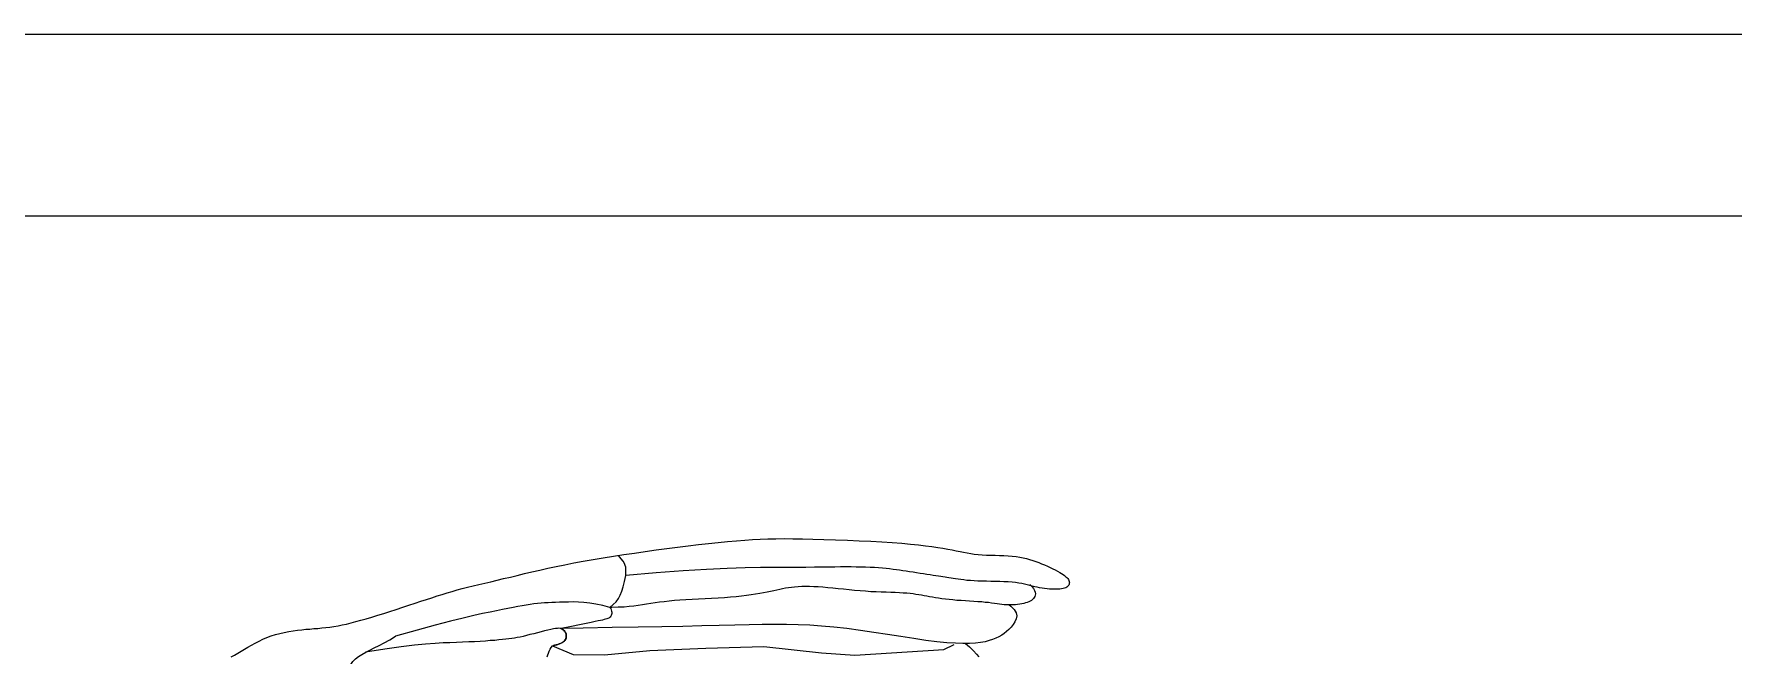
# Paper-space layout 'A1' of a CAD drawing. Header units: millimetres. Extents: x 160 to 1001, y -53 to 541.
# Drawn here: x 829.27 to 841.08, y 42.64 to 46.96 of the extents above; entities that cross this region are included whole.
import ezdxf

# ---------------------------------------------------------------- set-up
doc = ezdxf.new("R2010")
doc.units = ezdxf.units.MM
doc.layers.add('ARQ_Prancha', color=7, linetype='Continuous')
doc.layers.add('ARQ_Vista 01', color=1, linetype='Continuous')

# ---------------------------------------------------------------- blocks, each defined once
blk = doc.blocks.new('BRASÃO ESTADO PARANÁ')
at = {"layer": 'ARQ_Vista 01'}
for points in [[(3354.3, -30991.02), (3354.64, -30990.85), (3354.99, -30990.66), (3355.34, -30990.46), (3355.7, -30990.25), (3356.06, -30990.03), (3356.44, -30989.81), (3356.82, -30989.6), (3357.22, -30989.39), (3357.63, -30989.19), (3358.05, -30989.01), (3358.49, -30988.85), (3358.94, -30988.71), (3359.4, -30988.59), (3359.86, -30988.48), (3360.33, -30988.39), (3360.79, -30988.32), (3361.25, -30988.25), (3361.69, -30988.2), (3362.13, -30988.15), (3362.56, -30988.12), (3362.98, -30988.08), (3363.39, -30988.05), (3363.81, -30988.01), (3364.22, -30987.97), (3364.64, -30987.92), (3365.06, -30987.86), (3365.5, -30987.79), (3365.94, -30987.7), (3366.4, -30987.6), (3366.88, -30987.48), (3367.38, -30987.35), (3367.91, -30987.21), (3368.46, -30987.05), (3369.04, -30986.87), (3369.66, -30986.68), (3370.29, -30986.48), (3370.95, -30986.27), (3371.61, -30986.06), (3372.28, -30985.84), (3372.94, -30985.62), (3373.58, -30985.41), (3374.2, -30985.21), (3374.78, -30985.02), (3375.35, -30984.84), (3375.89, -30984.66), (3376.42, -30984.5), (3376.94, -30984.34), (3377.46, -30984.18), (3377.99, -30984.03), (3378.53, -30983.89), (3379.09, -30983.74), (3379.67, -30983.6), (3380.26, -30983.45), (3380.88, -30983.31), (3381.52, -30983.16), (3382.18, -30983), (3382.86, -30982.84), (3383.57, -30982.68), (3384.3, -30982.5), (3385.05, -30982.32), (3385.84, -30982.14), (3386.65, -30981.95), (3387.49, -30981.76), (3388.37, -30981.57), (3389.28, -30981.38), (3390.23, -30981.2), (3391.22, -30981.01), (3392.24, -30980.83), (3393.3, -30980.66), (3394.38, -30980.49), (3395.47, -30980.32), (3396.59, -30980.16), (3397.71, -30980), (3398.85, -30979.84), (3399.98, -30979.69), (3401.1, -30979.55), (3402.21, -30979.41), (3403.3, -30979.28), (3404.35, -30979.16), (3405.37, -30979.06), (3406.35, -30978.96), (3407.27, -30978.88), (3408.14, -30978.81), (3408.97, -30978.75), (3409.77, -30978.71), (3410.58, -30978.68), (3411.4, -30978.66), (3412.27, -30978.65), (3413.19, -30978.66), (3414.19, -30978.67), (3415.28, -30978.7), (3416.45, -30978.73), (3417.67, -30978.77), (3418.91, -30978.82), (3420.15, -30978.87), (3421.36, -30978.93), (3422.53, -30979), (3423.62, -30979.07), (3424.62, -30979.14), (3425.53, -30979.22), (3426.35, -30979.3), (3427.1, -30979.39), (3427.77, -30979.48), (3428.38, -30979.57), (3428.93, -30979.66), (3429.44, -30979.74), (3429.89, -30979.83), (3430.32, -30979.92), (3430.72, -30980), (3431.1, -30980.08), (3431.47, -30980.15), (3431.84, -30980.22), (3432.22, -30980.27), (3432.62, -30980.31), (3433.04, -30980.34), (3433.48, -30980.37), (3433.94, -30980.38), (3434.4, -30980.39), (3434.87, -30980.41), (3435.32, -30980.42), (3435.77, -30980.45), (3436.2, -30980.48), (3436.6, -30980.53), (3436.98, -30980.58), (3437.34, -30980.66), (3437.69, -30980.74), (3438.02, -30980.83), (3438.35, -30980.93), (3438.66, -30981.04), (3438.97, -30981.16), (3439.28, -30981.28), (3439.59, -30981.41), (3439.89, -30981.54), (3440.18, -30981.67), (3440.45, -30981.8), (3440.71, -30981.93), (3440.95, -30982.06), (3441.17, -30982.19), (3441.37, -30982.31), (3441.54, -30982.42), (3441.69, -30982.53), (3441.82, -30982.64), (3441.93, -30982.74), (3442.02, -30982.84), (3442.09, -30982.94), (3442.14, -30983.04), (3442.17, -30983.14), (3442.19, -30983.23), (3442.18, -30983.33), (3442.17, -30983.42), (3442.13, -30983.51), (3442.07, -30983.59), (3442, -30983.66), (3441.91, -30983.73), (3441.8, -30983.79), (3441.67, -30983.83), (3441.52, -30983.87), (3441.36, -30983.91), (3441.19, -30983.93), (3440.99, -30983.95), (3440.79, -30983.95), (3440.57, -30983.95), (3440.34, -30983.95), (3440.1, -30983.93), (3439.85, -30983.91), (3439.59, -30983.88), (3439.33, -30983.84), (3439.07, -30983.8), (3438.81, -30983.75), (3438.55, -30983.69), (3438.29, -30983.63), (3438.03, -30983.56), (3437.76, -30983.49), (3437.48, -30983.43), (3437.19, -30983.36), (3436.88, -30983.3), (3436.54, -30983.25), (3436.17, -30983.21), (3435.76, -30983.18), (3435.33, -30983.16), (3434.88, -30983.14), (3434.42, -30983.14), (3433.95, -30983.13), (3433.48, -30983.12), (3433.03, -30983.12), (3432.6, -30983.1), (3432.19, -30983.08), (3431.81, -30983.05), (3431.45, -30983.02), (3431.12, -30982.98), (3430.81, -30982.94), (3430.52, -30982.9), (3430.26, -30982.86), (3430.01, -30982.82), (3429.78, -30982.79), (3429.56, -30982.75), (3429.35, -30982.72), (3429.15, -30982.69), (3428.93, -30982.66), (3428.71, -30982.62), (3428.46, -30982.58), (3428.2, -30982.54), (3427.9, -30982.5), (3427.58, -30982.45), (3427.24, -30982.4), (3426.89, -30982.35), (3426.53, -30982.3), (3426.16, -30982.24), (3425.79, -30982.18), (3425.43, -30982.13), (3425.08, -30982.07), (3424.73, -30982.02), (3424.39, -30981.96), (3424.05, -30981.91), (3423.7, -30981.87), (3423.34, -30981.82), (3422.97, -30981.78), (3422.58, -30981.74), (3422.17, -30981.71), (3421.74, -30981.69), (3421.29, -30981.67), (3420.82, -30981.65), (3420.33, -30981.64), (3419.83, -30981.63), (3419.3, -30981.62), (3418.75, -30981.62), (3418.19, -30981.62), (3417.59, -30981.63), (3416.94, -30981.64), (3416.24, -30981.64), (3415.45, -30981.65), (3414.57, -30981.66), (3413.59, -30981.67), (3412.48, -30981.67), (3411.23, -30981.68), (3409.81, -30981.69), (3408.18, -30981.72), (3406.3, -30981.78), (3404.15, -30981.88), (3401.68, -30982.03), (3398.87, -30982.24), (3395.67, -30982.52)], [(3395.67, -30982.52), (3395.68, -30982.16), (3395.69, -30981.88), (3395.67, -30981.65), (3395.62, -30981.45), (3395.53, -30981.25), (3395.39, -30981.02), (3395.19, -30980.75), (3394.92, -30980.4)], [(3393.99, -30985.85), (3394.36, -30985.56), (3394.66, -30985.26), (3394.9, -30984.93), (3395.1, -30984.57), (3395.27, -30984.16), (3395.41, -30983.69), (3395.54, -30983.14), (3395.67, -30982.52)], [(3438.03, -30983.46), (3438.26, -30983.68), (3438.43, -30983.89), (3438.54, -30984.08), (3438.6, -30984.25), (3438.63, -30984.42), (3438.61, -30984.57), (3438.57, -30984.7), (3438.51, -30984.83), (3438.42, -30984.94), (3438.32, -30985.04), (3438.21, -30985.12), (3438.07, -30985.2), (3437.93, -30985.27), (3437.76, -30985.33), (3437.59, -30985.39), (3437.4, -30985.43), (3437.19, -30985.48), (3436.98, -30985.51), (3436.76, -30985.54), (3436.53, -30985.57), (3436.29, -30985.58), (3436.05, -30985.59), (3435.81, -30985.59), (3435.57, -30985.59), (3435.34, -30985.57), (3435.1, -30985.54), (3434.85, -30985.51), (3434.6, -30985.48), (3434.32, -30985.44), (3434.03, -30985.4), (3433.72, -30985.36), (3433.37, -30985.33), (3432.99, -30985.29), (3432.59, -30985.26), (3432.16, -30985.24), (3431.72, -30985.21), (3431.28, -30985.18), (3430.83, -30985.15), (3430.4, -30985.12), (3429.97, -30985.08), (3429.57, -30985.04), (3429.19, -30985), (3428.83, -30984.95), (3428.48, -30984.9), (3428.15, -30984.85), (3427.83, -30984.79), (3427.53, -30984.74), (3427.24, -30984.69), (3426.95, -30984.63), (3426.67, -30984.58), (3426.39, -30984.53), (3426.1, -30984.49), (3425.79, -30984.45), (3425.48, -30984.41), (3425.13, -30984.37), (3424.76, -30984.35), (3424.36, -30984.32), (3423.92, -30984.31), (3423.46, -30984.29), (3422.97, -30984.27), (3422.46, -30984.26), (3421.93, -30984.23), (3421.38, -30984.21), (3420.82, -30984.17), (3420.25, -30984.13), (3419.67, -30984.07), (3419.09, -30984.01), (3418.51, -30983.95), (3417.94, -30983.9), (3417.39, -30983.84), (3416.85, -30983.79), (3416.33, -30983.74), (3415.84, -30983.71), (3415.38, -30983.69), (3414.93, -30983.68), (3414.51, -30983.67), (3414.12, -30983.68), (3413.74, -30983.7), (3413.38, -30983.72), (3413.05, -30983.76), (3412.73, -30983.8), (3412.42, -30983.85), (3412.11, -30983.91), (3411.81, -30983.97), (3411.51, -30984.04), (3411.19, -30984.11), (3410.86, -30984.18), (3410.51, -30984.26), (3410.13, -30984.33), (3409.72, -30984.41), (3409.29, -30984.48), (3408.83, -30984.55), (3408.33, -30984.62), (3407.8, -30984.69), (3407.24, -30984.75), (3406.64, -30984.8), (3406.01, -30984.85), (3405.35, -30984.89), (3404.67, -30984.92), (3403.98, -30984.96), (3403.3, -30984.99), (3402.63, -30985.03), (3401.97, -30985.06), (3401.35, -30985.11), (3400.77, -30985.15), (3400.22, -30985.21), (3399.7, -30985.26), (3399.21, -30985.32), (3398.74, -30985.38), (3398.29, -30985.45), (3397.84, -30985.52), (3397.41, -30985.58), (3396.97, -30985.65), (3396.51, -30985.72), (3396.03, -30985.77), (3395.49, -30985.82), (3394.89, -30985.84), (3394.2, -30985.85), (3393.99, -30985.85)], [(3393.99, -30985.85), (3393.25, -30985.65), (3392.54, -30985.5), (3391.89, -30985.4), (3391.27, -30985.33), (3390.7, -30985.3), (3390.16, -30985.29), (3389.65, -30985.3), (3389.18, -30985.31), (3388.74, -30985.32), (3388.32, -30985.33), (3387.92, -30985.35), (3387.54, -30985.37), (3387.16, -30985.39), (3386.79, -30985.42), (3386.41, -30985.45), (3386.03, -30985.49), (3385.64, -30985.55), (3385.23, -30985.61), (3384.8, -30985.68), (3384.34, -30985.77), (3383.85, -30985.86), (3383.32, -30985.96), (3382.75, -30986.08), (3382.12, -30986.2), (3381.44, -30986.34), (3380.66, -30986.5), (3379.73, -30986.71), (3378.63, -30986.97), (3377.3, -30987.3), (3375.7, -30987.72), (3373.79, -30988.24), (3371.53, -30988.88)], [(3435.88, -30985.59), (3436.05, -30985.71), (3436.41, -30986.07), (3436.6, -30986.42), (3436.66, -30986.75), (3436.61, -30987.07), (3436.48, -30987.37), (3436.29, -30987.66), (3436.07, -30987.92), (3435.84, -30988.16), (3435.6, -30988.38), (3435.35, -30988.59), (3435.09, -30988.77), (3434.8, -30988.94), (3434.48, -30989.09), (3434.14, -30989.22), (3433.76, -30989.34), (3433.34, -30989.45), (3432.87, -30989.53), (3432.33, -30989.6), (3431.73, -30989.64), (3431.03, -30989.64), (3430.24, -30989.62), (3429.33, -30989.56), (3428.3, -30989.45), (3427.15, -30989.31), (3425.88, -30989.13), (3424.53, -30988.92), (3423.13, -30988.7), (3421.7, -30988.48), (3420.27, -30988.27), (3418.86, -30988.08), (3417.5, -30987.93), (3416.21, -30987.81), (3414.97, -30987.72), (3413.76, -30987.67), (3412.54, -30987.65), (3411.29, -30987.65), (3409.99, -30987.66), (3408.6, -30987.69), (3407.1, -30987.73), (3405.46, -30987.76), (3403.66, -30987.8), (3401.66, -30987.85), (3399.44, -30987.89), (3396.98, -30987.93), (3394.23, -30987.98), (3391.19, -30988.02), (3388.91, -30988.05)], [(3393.99, -30985.85), (3394.09, -30985.98), (3394.15, -30986.12), (3394.19, -30986.25), (3394.21, -30986.37), (3394.2, -30986.49), (3394.18, -30986.61), (3394.14, -30986.71), (3394.09, -30986.79), (3394.03, -30986.87), (3393.97, -30986.93), (3393.88, -30986.98), (3393.79, -30987.02), (3393.68, -30987.06), (3393.55, -30987.1), (3393.4, -30987.14), (3393.23, -30987.18), (3393.04, -30987.22), (3392.79, -30987.28), (3392.47, -30987.35), (3392.06, -30987.44), (3391.52, -30987.55), (3390.83, -30987.68), (3389.97, -30987.85), (3388.91, -30988.05)], [(3366.49, -30994.45), (3366.45, -30993.73), (3366.47, -30993.13), (3366.55, -30992.62), (3366.67, -30992.19), (3366.85, -30991.83), (3367.07, -30991.52), (3367.34, -30991.25), (3367.65, -30991.01), (3368, -30990.78), (3368.4, -30990.56), (3368.83, -30990.33), (3369.3, -30990.1), (3369.8, -30989.84), (3370.35, -30989.56), (3370.92, -30989.24), (3371.53, -30988.88)], [(3388.09, -30989.84), (3388.43, -30989.77), (3388.71, -30989.68), (3388.93, -30989.58), (3389.11, -30989.48), (3389.24, -30989.37), (3389.33, -30989.25), (3389.39, -30989.13), (3389.43, -30989.01), (3389.44, -30988.89), (3389.43, -30988.77), (3389.41, -30988.65), (3389.37, -30988.53), (3389.32, -30988.43), (3389.26, -30988.33), (3389.19, -30988.24), (3389.1, -30988.17), (3389.01, -30988.12), (3388.91, -30988.08), (3388.8, -30988.05), (3388.66, -30988.04), (3388.5, -30988.05), (3388.3, -30988.07), (3388.08, -30988.11), (3387.81, -30988.17), (3387.5, -30988.24), (3387.16, -30988.32), (3386.79, -30988.42), (3386.41, -30988.51), (3386.02, -30988.61), (3385.63, -30988.71), (3385.26, -30988.81), (3384.91, -30988.89), (3384.59, -30988.96), (3384.29, -30989.02), (3384.01, -30989.08), (3383.72, -30989.12), (3383.42, -30989.16), (3383.11, -30989.2), (3382.76, -30989.23), (3382.38, -30989.27), (3381.95, -30989.31), (3381.47, -30989.34), (3380.95, -30989.38), (3380.4, -30989.42), (3379.81, -30989.45), (3379.2, -30989.48), (3378.56, -30989.51), (3377.91, -30989.54), (3377.24, -30989.56), (3376.51, -30989.58), (3375.67, -30989.63), (3374.69, -30989.71), (3373.52, -30989.83), (3372.11, -30990), (3370.41, -30990.24), (3368.39, -30990.56)], [(3388.91, -30988.05), (3389.08, -30988.17), (3389.21, -30988.28), (3389.3, -30988.39), (3389.37, -30988.51), (3389.41, -30988.62), (3389.43, -30988.72), (3389.44, -30988.82), (3389.44, -30988.92), (3389.43, -30989.01), (3389.41, -30989.09), (3389.38, -30989.17), (3389.35, -30989.24), (3389.31, -30989.31), (3389.25, -30989.37), (3389.19, -30989.43), (3389.12, -30989.49), (3389.03, -30989.54), (3388.93, -30989.59), (3388.82, -30989.64), (3388.69, -30989.68), (3388.54, -30989.73), (3388.38, -30989.77), (3388.19, -30989.82), (3387.99, -30989.87)], [(3431.28, -30989.64), (3431.7, -30990), (3432.13, -30990.4), (3432.46, -30990.74), (3432.69, -30991.04)], [(3387.42, -30991.02), (3387.49, -30990.83), (3387.56, -30990.64), (3387.65, -30990.45), (3387.74, -30990.25), (3387.86, -30990.06), (3387.99, -30989.87)], [(3387.99, -30989.87), (3390.16, -30990.8), (3393.45, -30990.81), (3398.18, -30990.38), (3404.06, -30990.12), (3410.14, -30989.95), (3416.2, -30990.62), (3419.7, -30990.87), (3429.01, -30990.26), (3430.09, -30989.74)]]:
    blk.add_lwpolyline(points, dxfattribs=at)

psp = doc.layouts.new('A1')

# ---------------------------------------------------------------- linework, layer by layer
at = {"layer": 'ARQ_Prancha'}
psp.add_line((815.734, 46.961), (990.734, 46.961), dxfattribs=at)
psp.add_lwpolyline([(990.734, -43.316), (815.734, -43.316), (815.734, 45.7), (990.734, 45.7)], close=True, dxfattribs=at)

# ---------------------------------------------------------------- block references
at = {"layer": 'ARQ_Vista 01', "xscale": 0.06623285758541897, "yscale": 0.06623285759997088, "zscale": 0.0662328576}
psp.add_blockref('BRASÃO ESTADO PARANÁ', (608.476, 2095.263), dxfattribs=at)

doc.saveas('drawing.dxf')
